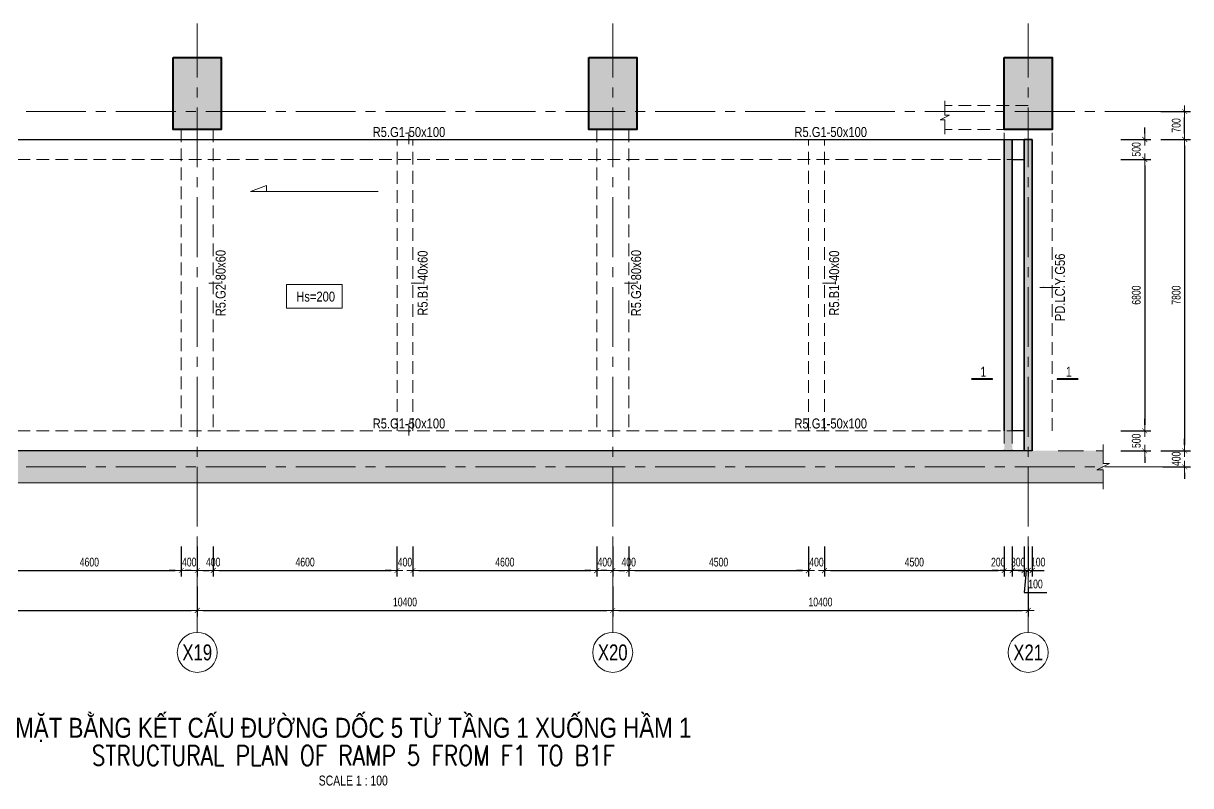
# Model space of a CAD drawing. Header units: millimetres. Extents: x -172050 to 1089997, y 452920 to 1051687.
# Drawn here: x 519257 to 548476, y 516154 to 535248 of the extents above; entities that cross this region are included whole.
import ezdxf
from ezdxf.enums import TextEntityAlignment as Align

# ---------------------------------------------------------------- set-up
doc = ezdxf.new("R2010")
doc.units = ezdxf.units.MM
doc.header["$MEASUREMENT"] = 0
for name, pattern in [('CENTER2', [1.125, 0.75, -0.125, 0.125, -0.125]), ('HIDDEN2', [4.7625, 3.175, -1.5875]), ('POD_Grid$0$CENTER2', [1.125, 0.75, -0.125, 0.125, -0.125])]:
    doc.linetypes.add(name, pattern=pattern)
doc.layers.get('Defpoints').update_dxf_attribs({"color": 151, "lineweight": 9})
doc.layers.add('-L-A_OUTLINE', color=2, linetype='Continuous')
for name, color, linetype, lineweight in [('HT_1F$0$NDC_S-COLUMN', 4, 'Continuous', 40), ('HT_1F$0$NDC_S_HATCH COLUMN AND WALL', 251, 'Continuous', 13), ('NDC_S_ANNO', 7, 'Continuous', 20), ('NDC_S_AXIS', 5, 'CENTER2', 13), ('NDC_S_BEAM', 3, 'HIDDEN2', 20), ('NDC_S_CONTINUOUS', 3, 'Continuous', 20), ('NDC_S_DIM', 1, 'Continuous', 15), ('NDC_S_ENG TITLE', 3, 'Continuous', 20), ('NDC_S_HATCH MATERIAL', 8, 'Continuous', 13), ('NDC_S_LEADER', 1, 'Continuous', 15), ('NDC_S_SYMBOL', 1, 'Continuous', 15), ('NDC_S_TEXT SYMBOL', 7, 'Continuous', 20), ('NDC_S_VN TEXT', 7, 'Continuous', 20), ('NDC_S_VN TITLE', 6, 'Continuous', 35), ('OF_Diaphram wall$0$NDC_S_WALL', 6, 'Continuous', 35), ('POD_Grid$0$NDC_S_AXIS', 5, 'POD_Grid$0$CENTER2', 13), ('Vach dung 1F$0$NDC_S_CONTINUOUS', 3, 'Continuous', 20)]:
    doc.layers.add(name, color=color, linetype=linetype, lineweight=lineweight)
doc.styles.add('ARIAL', font='arial.ttf', dxfattribs={"width": 0.8})
doc.styles.add('NDC_ANNO', font='', dxfattribs={"width": 0.8})
doc.styles.add('NDC_DIM', font='', dxfattribs={"width": 0.75})
doc.styles.add('NDC_EN TXT', font='romans.shx', dxfattribs={"width": 0.8})
doc.styles.add('NDC_VIE TXT', font='arial.ttf', dxfattribs={"width": 0.8})
doc.styles.get('NDC_ANNO').set_extended_font_data('Dotum')
doc.styles.get('NDC_DIM').set_extended_font_data('Dotum')
doc.dimstyles.new('NDC_dim_100', dxfattribs={"dimscale": 100, "dimtxt": 2.2, "dimasz": 1.5, "dimexe": 1.5, "dimexo": 2.5, "dimgap": 1, "dimtad": 1, "dimdec": 0, "dimzin": 0, "dimdsep": 46, "dimtxsty": 'NDC_DIM', "dimblk": 'DIMMARK', "dimcen": 0.09, "dimdle": 1.2, "dimclrd": 1, "dimclre": 1, "dimclrt": 3, "dimadec": 0, "dimazin": 0, "dimtfac": 1, "dimtdec": 0, "dimtix": 1, "dimtofl": 0, "dimtmove": 0, "dimatfit": 3, "dimfxl": 6, "dimfxlon": 1, "dimtolj": 1, "dimtzin": 0, "dimarcsym": 0})
doc.dimstyles.new('NDC_dim_iso', dxfattribs={"dimtxt": 2.2, "dimasz": 1, "dimexe": 1.5, "dimexo": 2.5, "dimgap": 1, "dimtad": 1, "dimdec": 0, "dimzin": 0, "dimdsep": 46, "dimtxsty": 'NDC_DIM', "dimblk": 'DIMMARK', "dimcen": 0.09, "dimdle": 1.2, "dimclrd": 1, "dimclre": 1, "dimclrt": 3, "dimadec": 0, "dimazin": 0, "dimtfac": 1, "dimtdec": 0, "dimtix": 1, "dimtofl": 0, "dimtmove": 0, "dimatfit": 3, "dimfxl": 6, "dimfxlon": 1, "dimtolj": 1, "dimtzin": 0, "dimarcsym": 0})

# ---------------------------------------------------------------- blocks, each defined once
blk = doc.blocks.new('DIMMARK')
at = {"layer": 'NDC_S_DIM', "color": 1}
blk.add_line((-1.5, 0), (1, 0), dxfattribs=at)
at = {"layer": 'NDC_S_DIM', "color": 2, "const_width": 0.1}
blk.add_lwpolyline([(-0.42, -0.42), (0.42, 0.42)], dxfattribs=at)
blk = doc.blocks.new('*D973')
at = {"layer": 'Defpoints', "color": 0, "transparency": 16777216}
for p in [(518610, 525041), (523210, 525041), (523210, 521543)]:
    blk.add_point(p, dxfattribs=at)
at = {"layer": 'NDC_S_DIM', "color": 1, "lineweight": -2, "transparency": 16777216}
for p, q in [((518610, 522143), (518610, 521393)), ((523210, 522143), (523210, 521393)), ((518760, 521543), (523060, 521543))]:
    blk.add_line(p, q, dxfattribs=at)
at = {"layer": 'NDC_S_DIM', "color": 1, "lineweight": -2, "transparency": 16777216, "xscale": 150, "yscale": 150, "zscale": 150, "rotation": 180}
blk.add_blockref('DIMMARK', (518610, 521543), dxfattribs=at)
at = {"layer": 'NDC_S_DIM', "color": 1, "lineweight": -2, "transparency": 16777216, "xscale": 150, "yscale": 150, "zscale": 150}
blk.add_blockref('DIMMARK', (523210, 521543), dxfattribs=at)
at = {"layer": 'NDC_S_DIM', "color": 3, "transparency": 16777216, "insert": (520910, 521753), "char_height": 220, "attachment_point": 5, "style": 'NDC_DIM'}
blk.add_mtext('\\A1;4600', dxfattribs=at)
blk = doc.blocks.new('*D974')
at = {"layer": 'Defpoints', "color": 0, "transparency": 16777216}
for p in [(523210, 525041), (523610, 525041), (523610, 521543)]:
    blk.add_point(p, dxfattribs=at)
at = {"layer": 'NDC_S_DIM', "color": 1, "lineweight": -2, "transparency": 16777216}
for p, q in [((523210, 522143), (523210, 521393)), ((523610, 522143), (523610, 521393)), ((523060, 521543), (522910, 521543)), ((523760, 521543), (523910, 521543))]:
    blk.add_line(p, q, dxfattribs=at)
at = {"layer": 'NDC_S_DIM', "color": 1, "lineweight": -2, "transparency": 16777216, "xscale": 150, "yscale": 150, "zscale": 150}
blk.add_blockref('DIMMARK', (523210, 521543), dxfattribs=at)
at = {"layer": 'NDC_S_DIM', "color": 1, "lineweight": -2, "transparency": 16777216, "xscale": 150, "yscale": 150, "zscale": 150, "rotation": 180}
blk.add_blockref('DIMMARK', (523610, 521543), dxfattribs=at)
at = {"layer": 'NDC_S_DIM', "color": 3, "transparency": 16777216, "insert": (523410, 521753), "char_height": 220, "attachment_point": 5, "style": 'NDC_DIM'}
blk.add_mtext('\\A1;400', dxfattribs=at)
blk = doc.blocks.new('*D927')
at = {"layer": 'Defpoints', "color": 0, "transparency": 16777216}
for p in [(523610, 525041), (524010, 525041), (524010, 521543)]:
    blk.add_point(p, dxfattribs=at)
at = {"layer": 'NDC_S_DIM', "color": 1, "lineweight": -2, "transparency": 16777216}
for p, q in [((523610, 522143), (523610, 521393)), ((524010, 522143), (524010, 521393)), ((523460, 521543), (523310, 521543)), ((524160, 521543), (524310, 521543))]:
    blk.add_line(p, q, dxfattribs=at)
at = {"layer": 'NDC_S_DIM', "color": 1, "lineweight": -2, "transparency": 16777216, "xscale": 150, "yscale": 150, "zscale": 150}
blk.add_blockref('DIMMARK', (523610, 521543), dxfattribs=at)
at = {"layer": 'NDC_S_DIM', "color": 1, "lineweight": -2, "transparency": 16777216, "xscale": 150, "yscale": 150, "zscale": 150, "rotation": 180}
blk.add_blockref('DIMMARK', (524010, 521543), dxfattribs=at)
at = {"layer": 'NDC_S_DIM', "color": 3, "transparency": 16777216, "insert": (524010, 521753), "char_height": 220, "attachment_point": 5, "style": 'NDC_DIM'}
blk.add_mtext('\\A1;400', dxfattribs=at)
blk = doc.blocks.new('*D928')
at = {"layer": 'Defpoints', "color": 0, "transparency": 16777216}
for p in [(524010, 525041), (528610, 525041), (528610, 521543)]:
    blk.add_point(p, dxfattribs=at)
at = {"layer": 'NDC_S_DIM', "color": 1, "lineweight": -2, "transparency": 16777216}
for p, q in [((524010, 522143), (524010, 521393)), ((528610, 522143), (528610, 521393)), ((524160, 521543), (528460, 521543))]:
    blk.add_line(p, q, dxfattribs=at)
at = {"layer": 'NDC_S_DIM', "color": 1, "lineweight": -2, "transparency": 16777216, "xscale": 150, "yscale": 150, "zscale": 150, "rotation": 180}
blk.add_blockref('DIMMARK', (524010, 521543), dxfattribs=at)
at = {"layer": 'NDC_S_DIM', "color": 1, "lineweight": -2, "transparency": 16777216, "xscale": 150, "yscale": 150, "zscale": 150}
blk.add_blockref('DIMMARK', (528610, 521543), dxfattribs=at)
at = {"layer": 'NDC_S_DIM', "color": 3, "transparency": 16777216, "insert": (526310, 521753), "char_height": 220, "attachment_point": 5, "style": 'NDC_DIM'}
blk.add_mtext('\\A1;4600', dxfattribs=at)
blk = doc.blocks.new('*D929')
at = {"layer": 'Defpoints', "color": 0, "transparency": 16777216}
for p in [(528610, 525041), (529010, 525041), (529010, 521543)]:
    blk.add_point(p, dxfattribs=at)
at = {"layer": 'NDC_S_DIM', "color": 1, "lineweight": -2, "transparency": 16777216}
for p, q in [((528610, 522143), (528610, 521393)), ((529010, 522143), (529010, 521393)), ((528460, 521543), (528310, 521543)), ((529160, 521543), (529310, 521543))]:
    blk.add_line(p, q, dxfattribs=at)
at = {"layer": 'NDC_S_DIM', "color": 1, "lineweight": -2, "transparency": 16777216, "xscale": 150, "yscale": 150, "zscale": 150}
blk.add_blockref('DIMMARK', (528610, 521543), dxfattribs=at)
at = {"layer": 'NDC_S_DIM', "color": 1, "lineweight": -2, "transparency": 16777216, "xscale": 150, "yscale": 150, "zscale": 150, "rotation": 180}
blk.add_blockref('DIMMARK', (529010, 521543), dxfattribs=at)
at = {"layer": 'NDC_S_DIM', "color": 3, "transparency": 16777216, "insert": (528810, 521753), "char_height": 220, "attachment_point": 5, "style": 'NDC_DIM'}
blk.add_mtext('\\A1;400', dxfattribs=at)
blk = doc.blocks.new('*D930')
at = {"layer": 'Defpoints', "color": 0, "transparency": 16777216}
for p in [(529010, 525041), (533610, 525041), (533610, 521543)]:
    blk.add_point(p, dxfattribs=at)
at = {"layer": 'NDC_S_DIM', "color": 1, "lineweight": -2, "transparency": 16777216}
for p, q in [((529010, 522143), (529010, 521393)), ((533610, 522143), (533610, 521393)), ((529160, 521543), (533460, 521543))]:
    blk.add_line(p, q, dxfattribs=at)
at = {"layer": 'NDC_S_DIM', "color": 1, "lineweight": -2, "transparency": 16777216, "xscale": 150, "yscale": 150, "zscale": 150, "rotation": 180}
blk.add_blockref('DIMMARK', (529010, 521543), dxfattribs=at)
at = {"layer": 'NDC_S_DIM', "color": 1, "lineweight": -2, "transparency": 16777216, "xscale": 150, "yscale": 150, "zscale": 150}
blk.add_blockref('DIMMARK', (533610, 521543), dxfattribs=at)
at = {"layer": 'NDC_S_DIM', "color": 3, "transparency": 16777216, "insert": (531310, 521753), "char_height": 220, "attachment_point": 5, "style": 'NDC_DIM'}
blk.add_mtext('\\A1;4600', dxfattribs=at)
blk = doc.blocks.new('*D931')
at = {"layer": 'Defpoints', "color": 0, "transparency": 16777216}
for p in [(533610, 525041), (534010, 525045), (534010, 521543)]:
    blk.add_point(p, dxfattribs=at)
at = {"layer": 'NDC_S_DIM', "color": 1, "lineweight": -2, "transparency": 16777216}
for p, q in [((533610, 522143), (533610, 521393)), ((534010, 522143), (534010, 521393)), ((533460, 521543), (533310, 521543)), ((534160, 521543), (534310, 521543))]:
    blk.add_line(p, q, dxfattribs=at)
at = {"layer": 'NDC_S_DIM', "color": 1, "lineweight": -2, "transparency": 16777216, "xscale": 150, "yscale": 150, "zscale": 150}
blk.add_blockref('DIMMARK', (533610, 521543), dxfattribs=at)
at = {"layer": 'NDC_S_DIM', "color": 1, "lineweight": -2, "transparency": 16777216, "xscale": 150, "yscale": 150, "zscale": 150, "rotation": 180}
blk.add_blockref('DIMMARK', (534010, 521543), dxfattribs=at)
at = {"layer": 'NDC_S_DIM', "color": 3, "transparency": 16777216, "insert": (533810, 521753), "char_height": 220, "attachment_point": 5, "style": 'NDC_DIM'}
blk.add_mtext('\\A1;400', dxfattribs=at)
blk = doc.blocks.new('*D932')
at = {"layer": 'Defpoints', "color": 0, "transparency": 16777216}
for p in [(534010, 525045), (534410, 525041), (534410, 521543)]:
    blk.add_point(p, dxfattribs=at)
at = {"layer": 'NDC_S_DIM', "color": 1, "lineweight": -2, "transparency": 16777216}
for p, q in [((534010, 522143), (534010, 521393)), ((534410, 522143), (534410, 521393)), ((533860, 521543), (533710, 521543)), ((534560, 521543), (534710, 521543))]:
    blk.add_line(p, q, dxfattribs=at)
at = {"layer": 'NDC_S_DIM', "color": 1, "lineweight": -2, "transparency": 16777216, "xscale": 150, "yscale": 150, "zscale": 150}
blk.add_blockref('DIMMARK', (534010, 521543), dxfattribs=at)
at = {"layer": 'NDC_S_DIM', "color": 1, "lineweight": -2, "transparency": 16777216, "xscale": 150, "yscale": 150, "zscale": 150, "rotation": 180}
blk.add_blockref('DIMMARK', (534410, 521543), dxfattribs=at)
at = {"layer": 'NDC_S_DIM', "color": 3, "transparency": 16777216, "insert": (534410, 521753), "char_height": 220, "attachment_point": 5, "style": 'NDC_DIM'}
blk.add_mtext('\\A1;400', dxfattribs=at)
blk = doc.blocks.new('*D933')
at = {"layer": 'Defpoints', "color": 0, "transparency": 16777216}
for p in [(534410, 525041), (538910, 525041), (538910, 521543)]:
    blk.add_point(p, dxfattribs=at)
at = {"layer": 'NDC_S_DIM', "color": 1, "lineweight": -2, "transparency": 16777216}
for p, q in [((534410, 522143), (534410, 521393)), ((538910, 522143), (538910, 521393)), ((534560, 521543), (538760, 521543))]:
    blk.add_line(p, q, dxfattribs=at)
at = {"layer": 'NDC_S_DIM', "color": 1, "lineweight": -2, "transparency": 16777216, "xscale": 150, "yscale": 150, "zscale": 150, "rotation": 180}
blk.add_blockref('DIMMARK', (534410, 521543), dxfattribs=at)
at = {"layer": 'NDC_S_DIM', "color": 1, "lineweight": -2, "transparency": 16777216, "xscale": 150, "yscale": 150, "zscale": 150}
blk.add_blockref('DIMMARK', (538910, 521543), dxfattribs=at)
at = {"layer": 'NDC_S_DIM', "color": 3, "transparency": 16777216, "insert": (536660, 521753), "char_height": 220, "attachment_point": 5, "style": 'NDC_DIM'}
blk.add_mtext('\\A1;4500', dxfattribs=at)
blk = doc.blocks.new('*D934')
at = {"layer": 'Defpoints', "color": 0, "transparency": 16777216}
for p in [(538910, 525041), (539310, 525041), (539310, 521543)]:
    blk.add_point(p, dxfattribs=at)
at = {"layer": 'NDC_S_DIM', "color": 1, "lineweight": -2, "transparency": 16777216}
for p, q in [((538910, 522143), (538910, 521393)), ((539310, 522143), (539310, 521393)), ((538760, 521543), (538610, 521543)), ((539460, 521543), (539610, 521543))]:
    blk.add_line(p, q, dxfattribs=at)
at = {"layer": 'NDC_S_DIM', "color": 1, "lineweight": -2, "transparency": 16777216, "xscale": 150, "yscale": 150, "zscale": 150}
blk.add_blockref('DIMMARK', (538910, 521543), dxfattribs=at)
at = {"layer": 'NDC_S_DIM', "color": 1, "lineweight": -2, "transparency": 16777216, "xscale": 150, "yscale": 150, "zscale": 150, "rotation": 180}
blk.add_blockref('DIMMARK', (539310, 521543), dxfattribs=at)
at = {"layer": 'NDC_S_DIM', "color": 3, "transparency": 16777216, "insert": (539110, 521753), "char_height": 220, "attachment_point": 5, "style": 'NDC_DIM'}
blk.add_mtext('\\A1;400', dxfattribs=at)
blk = doc.blocks.new('*D914')
at = {"layer": 'Defpoints', "color": 0, "transparency": 16777216}
for p in [(513210, 524141), (523610, 523468), (523610, 520543)]:
    blk.add_point(p, dxfattribs=at)
at = {"layer": 'NDC_S_DIM', "color": 1, "lineweight": -2, "transparency": 16777216}
for p, q in [((513210, 521143), (513210, 520393)), ((523610, 521143), (523610, 520393)), ((513360, 520543), (523460, 520543))]:
    blk.add_line(p, q, dxfattribs=at)
at = {"layer": 'NDC_S_DIM', "color": 1, "lineweight": -2, "transparency": 16777216, "xscale": 150, "yscale": 150, "zscale": 150, "rotation": 180}
blk.add_blockref('DIMMARK', (513210, 520543), dxfattribs=at)
at = {"layer": 'NDC_S_DIM', "color": 1, "lineweight": -2, "transparency": 16777216, "xscale": 150, "yscale": 150, "zscale": 150}
blk.add_blockref('DIMMARK', (523610, 520543), dxfattribs=at)
at = {"layer": 'NDC_S_DIM', "color": 3, "transparency": 16777216, "insert": (518410, 520753), "char_height": 220, "attachment_point": 5, "style": 'NDC_DIM'}
blk.add_mtext('\\A1;10400', dxfattribs=at)
blk = doc.blocks.new('*D915')
at = {"layer": 'Defpoints', "color": 0, "transparency": 16777216}
for p in [(523610, 523468), (534010, 523468), (534010, 520543)]:
    blk.add_point(p, dxfattribs=at)
at = {"layer": 'NDC_S_DIM', "color": 1, "lineweight": -2, "transparency": 16777216}
for p, q in [((523610, 521143), (523610, 520393)), ((534010, 521143), (534010, 520393)), ((523760, 520543), (533860, 520543))]:
    blk.add_line(p, q, dxfattribs=at)
at = {"layer": 'NDC_S_DIM', "color": 1, "lineweight": -2, "transparency": 16777216, "xscale": 150, "yscale": 150, "zscale": 150, "rotation": 180}
blk.add_blockref('DIMMARK', (523610, 520543), dxfattribs=at)
at = {"layer": 'NDC_S_DIM', "color": 1, "lineweight": -2, "transparency": 16777216, "xscale": 150, "yscale": 150, "zscale": 150}
blk.add_blockref('DIMMARK', (534010, 520543), dxfattribs=at)
at = {"layer": 'NDC_S_DIM', "color": 3, "transparency": 16777216, "insert": (528810, 520753), "char_height": 220, "attachment_point": 5, "style": 'NDC_DIM'}
blk.add_mtext('\\A1;10400', dxfattribs=at)
blk = doc.blocks.new('*D916')
at = {"layer": 'Defpoints', "color": 0, "transparency": 16777216}
for p in [(534010, 523468), (544410, 523468), (544410, 520543)]:
    blk.add_point(p, dxfattribs=at)
at = {"layer": 'NDC_S_DIM', "color": 1, "lineweight": -2, "transparency": 16777216}
for p, q in [((534010, 521143), (534010, 520393)), ((544410, 521143), (544410, 520393)), ((534160, 520543), (544260, 520543))]:
    blk.add_line(p, q, dxfattribs=at)
at = {"layer": 'NDC_S_DIM', "color": 1, "lineweight": -2, "transparency": 16777216, "xscale": 150, "yscale": 150, "zscale": 150, "rotation": 180}
blk.add_blockref('DIMMARK', (534010, 520543), dxfattribs=at)
at = {"layer": 'NDC_S_DIM', "color": 1, "lineweight": -2, "transparency": 16777216, "xscale": 150, "yscale": 150, "zscale": 150}
blk.add_blockref('DIMMARK', (544410, 520543), dxfattribs=at)
at = {"layer": 'NDC_S_DIM', "color": 3, "transparency": 16777216, "insert": (539210, 520753), "char_height": 220, "attachment_point": 5, "style": 'NDC_DIM'}
blk.add_mtext('\\A1;10400', dxfattribs=at)
blk = doc.blocks.new('*U165')
at = {"layer": 'NDC_S_SYMBOL'}
blk.add_line((0, 5), (0, 9), dxfattribs=at)
blk.add_circle((0, 0), 5, dxfattribs=at)
at = {"layer": 'NDC_S_TEXT SYMBOL', "color": 7, "style": 'NDC_ANNO', "width": 0.8}
blk.add_attdef('GRID', text='', height=4, dxfattribs=at).set_placement((0, 0), align=Align.MIDDLE)
blk = doc.blocks.new('*D917')
at = {"layer": 'Defpoints', "color": 0, "transparency": 16777216}
for p in [(543251, 532341), (543338, 531841), (547326, 531841)]:
    blk.add_point(p, dxfattribs=at)
at = {"layer": 'NDC_S_DIM', "color": 1, "lineweight": -2, "transparency": 16777216}
for p, q in [((547326, 532491), (547326, 532641)), ((546726, 532341), (547476, 532341)), ((546726, 531841), (547476, 531841)), ((547326, 531691), (547326, 531541))]:
    blk.add_line(p, q, dxfattribs=at)
at = {"layer": 'NDC_S_DIM', "color": 1, "lineweight": -2, "transparency": 16777216, "xscale": 150, "yscale": 150, "zscale": 150}
for p, rotation in [((547326, 532341), 270), ((547326, 531841), 90)]:
    blk.add_blockref('DIMMARK', p, dxfattribs=dict(at, rotation=rotation))
at = {"layer": 'NDC_S_DIM', "color": 3, "transparency": 16777216, "insert": (547116, 532091), "char_height": 220, "attachment_point": 5, "rotation": 90, "style": 'NDC_DIM'}
blk.add_mtext('\\A1;500', dxfattribs=at)
blk = doc.blocks.new('*D918')
at = {"layer": 'Defpoints', "color": 0, "transparency": 16777216}
for p in [(543338, 531841), (543338, 525041), (547326, 525041)]:
    blk.add_point(p, dxfattribs=at)
at = {"layer": 'NDC_S_DIM', "color": 1, "lineweight": -2, "transparency": 16777216}
for p, q in [((546726, 531841), (547476, 531841)), ((547326, 531691), (547326, 525191)), ((546726, 525041), (547476, 525041))]:
    blk.add_line(p, q, dxfattribs=at)
at = {"layer": 'NDC_S_DIM', "color": 1, "lineweight": -2, "transparency": 16777216, "xscale": 150, "yscale": 150, "zscale": 150}
for p, rotation in [((547326, 531841), 90), ((547326, 525041), 270)]:
    blk.add_blockref('DIMMARK', p, dxfattribs=dict(at, rotation=rotation))
at = {"layer": 'NDC_S_DIM', "color": 3, "transparency": 16777216, "insert": (547116, 528441), "char_height": 220, "attachment_point": 5, "rotation": 90, "style": 'NDC_DIM'}
blk.add_mtext('\\A1;6800', dxfattribs=at)
blk = doc.blocks.new('*D919')
at = {"layer": 'Defpoints', "color": 0, "transparency": 16777216}
for p in [(543338, 525041), (543338, 524541), (547326, 524541)]:
    blk.add_point(p, dxfattribs=at)
at = {"layer": 'NDC_S_DIM', "color": 1, "lineweight": -2, "transparency": 16777216}
for p, q in [((547326, 525191), (547326, 525341)), ((546726, 525041), (547476, 525041)), ((546726, 524541), (547476, 524541)), ((547326, 524391), (547326, 524241))]:
    blk.add_line(p, q, dxfattribs=at)
at = {"layer": 'NDC_S_DIM', "color": 1, "lineweight": -2, "transparency": 16777216, "xscale": 150, "yscale": 150, "zscale": 150}
for p, rotation in [((547326, 525041), 270), ((547326, 524541), 90)]:
    blk.add_blockref('DIMMARK', p, dxfattribs=dict(at, rotation=rotation))
at = {"layer": 'NDC_S_DIM', "color": 3, "transparency": 16777216, "insert": (547116, 524791), "char_height": 220, "attachment_point": 5, "rotation": 90, "style": 'NDC_DIM'}
blk.add_mtext('\\A1;500', dxfattribs=at)
blk = doc.blocks.new('*D920')
at = {"layer": 'Defpoints', "color": 0, "transparency": 16777216}
for p in [(543338, 532341), (543338, 524541), (548326, 524541)]:
    blk.add_point(p, dxfattribs=at)
at = {"layer": 'NDC_S_DIM', "color": 1, "lineweight": -2, "transparency": 16777216}
for p, q in [((547726, 532341), (548476, 532341)), ((548326, 532191), (548326, 524691)), ((547726, 524541), (548476, 524541))]:
    blk.add_line(p, q, dxfattribs=at)
at = {"layer": 'NDC_S_DIM', "color": 1, "lineweight": -2, "transparency": 16777216, "xscale": 150, "yscale": 150, "zscale": 150}
for p, rotation in [((548326, 532341), 90), ((548326, 524541), 270)]:
    blk.add_blockref('DIMMARK', p, dxfattribs=dict(at, rotation=rotation))
at = {"layer": 'NDC_S_DIM', "color": 3, "transparency": 16777216, "insert": (548116, 528441), "char_height": 220, "attachment_point": 5, "rotation": 90, "style": 'NDC_DIM'}
blk.add_mtext('\\A1;7800', dxfattribs=at)
blk = doc.blocks.new('*D925')
at = {"layer": 'Defpoints', "color": 0, "transparency": 16777216}
for p in [(547231, 533041), (548326, 533041), (543338, 532341)]:
    blk.add_point(p, dxfattribs=at)
at = {"layer": 'NDC_S_DIM', "color": 1, "lineweight": -2, "transparency": 16777216}
for p, q in [((547726, 533041), (548476, 533041)), ((548326, 532491), (548326, 532891)), ((547726, 532341), (548476, 532341))]:
    blk.add_line(p, q, dxfattribs=at)
at = {"layer": 'NDC_S_DIM', "color": 1, "lineweight": -2, "transparency": 16777216, "xscale": 150, "yscale": 150, "zscale": 150}
for p, rotation in [((548326, 533041), 90), ((548326, 532341), 270)]:
    blk.add_blockref('DIMMARK', p, dxfattribs=dict(at, rotation=rotation))
at = {"layer": 'NDC_S_DIM', "color": 3, "transparency": 16777216, "insert": (548116, 532691), "char_height": 220, "attachment_point": 5, "rotation": 90, "style": 'NDC_DIM'}
blk.add_mtext('\\A1;700', dxfattribs=at)
blk = doc.blocks.new('*D926')
at = {"layer": 'Defpoints', "color": 0, "transparency": 16777216}
for p in [(543338, 524541), (547529, 524141), (548326, 524141)]:
    blk.add_point(p, dxfattribs=at)
at = {"layer": 'NDC_S_DIM', "color": 1, "lineweight": -2, "transparency": 16777216}
for p, q in [((548326, 524691), (548326, 524841)), ((547726, 524541), (548476, 524541)), ((547779, 524141), (548476, 524141)), ((548326, 523991), (548326, 523841))]:
    blk.add_line(p, q, dxfattribs=at)
at = {"layer": 'NDC_S_DIM', "color": 1, "lineweight": -2, "transparency": 16777216, "xscale": 150, "yscale": 150, "zscale": 150}
for p, rotation in [((548326, 524541), 270), ((548326, 524141), 90)]:
    blk.add_blockref('DIMMARK', p, dxfattribs=dict(at, rotation=rotation))
at = {"layer": 'NDC_S_DIM', "color": 3, "transparency": 16777216, "insert": (548116, 524341), "char_height": 220, "attachment_point": 5, "rotation": 90, "style": 'NDC_DIM'}
blk.add_mtext('\\A1;400', dxfattribs=at)
blk = doc.blocks.new('HT_1F$0$cot')
at = {"layer": 'HT_1F$0$NDC_S_HATCH COLUMN AND WALL', "ltscale": 0.005}
h = blk.add_hatch(color=256, dxfattribs=at)
h.dxf.hatch_style = 1
h.paths.add_polyline_path([(-0.5, 0.5), (0.5, 0.5), (0.5, -0.5), (-0.5, -0.5)])
at = {"layer": 'HT_1F$0$NDC_S-COLUMN', "ltscale": 0.005}
blk.add_lwpolyline([(-0.5, 0.5), (0.5, 0.5), (0.5, -0.5), (-0.5, -0.5)], close=True, dxfattribs=at)
blk = doc.blocks.new('ram1')
at = {"layer": 'NDC_S_HATCH MATERIAL', "ltscale": 100}
h = blk.add_hatch(dxfattribs=at)
h.set_pattern_fill('BT-01', color=252, scale=30, style=0, pattern_type=2)
h.set_pattern_definition([(50, (-261754.3, 1177.81), (215.178055, -18.82564), [22.5, -247.5]), (355, (-261754.3, 1177.81), (-41.6254, 225.65764), [18, -198]), (100.4514, (-261736.38, 1176.25), (173.552815, 206.83186), [19.12206, -210.342634]), (46.1842, (-261754.3, 1237.81), (320.17231, -49.6557), [33.75, -371.25]), (96.6356, (-261727.63, 1233.68), (280.39881, 292.23536), [28.68309, -315.5139]), (351.1842, (-261754.3, 1237.8), (280.39858, 292.23558), [27, -297]), (21, (-261724.3, 1222.81), (179.072116, -120.785667), [22.5, -247.5]), (326, (-261724.3, 1222.81), (72.9946, 217.545014), [18, -198]), (71.4514, (-261709.39, 1212.75), (252.06679, 96.75915), [19.12206, -210.342634]), (37.5, (-261754.31, 1177.814), (3.647957, 99.868156), [0, -195.6, 0, -201, 0, -198.75]), (7.5, (-261754.31, 1177.81), (78.920861, 118.323514), [0, -114.6, 0, -191.1, 0, -75.75]), (327.5, (-261821.21, 1177.814), (160.146731, -6.7664615), [0, -75, 0, -234, 0, -310.5]), (317.5, (-261851.21, 1177.81), (174.95585, 30.031495), [0, -97.5, 0, -155.4, 0, -220.5]), (45, (-261754.31, 1177.81), (-90.156115, 90.156115), []), (45, (-261754.31, 1214.56), (-90.156115, 90.156115), [])])
h.paths.add_polyline_path([(198281, 532547), (198281, 533047), (198081, 533047), (198081, 532547), (198081, 525747), (198081, 525247), (198281, 525247), (198281, 525747)])
h = blk.add_hatch(dxfattribs=at)
h.set_pattern_fill('BT-01', color=252, scale=30, style=0, pattern_type=2)
h.set_pattern_definition([(50, (-261254.3, 1177.81), (215.178055, -18.82564), [22.5, -247.5]), (355, (-261254.3, 1177.81), (-41.6254, 225.65764), [18, -198]), (100.4514, (-261236.38, 1176.25), (173.552815, 206.83186), [19.12206, -210.342634]), (46.1842, (-261254.3, 1237.81), (320.17231, -49.6557), [33.75, -371.25]), (96.6356, (-261227.63, 1233.68), (280.39881, 292.23536), [28.68309, -315.5139]), (351.1842, (-261254.3, 1237.8), (280.39858, 292.23558), [27, -297]), (21, (-261224.3, 1222.81), (179.072116, -120.785667), [22.5, -247.5]), (326, (-261224.3, 1222.81), (72.9946, 217.545014), [18, -198]), (71.4514, (-261209.39, 1212.75), (252.06679, 96.75915), [19.12206, -210.342634]), (37.5, (-261254.31, 1177.814), (3.647957, 99.868156), [0, -195.6, 0, -201, 0, -198.75]), (7.5, (-261254.31, 1177.81), (78.920861, 118.323514), [0, -114.6, 0, -191.1, 0, -75.75]), (327.5, (-261321.21, 1177.814), (160.146731, -6.7664615), [0, -75, 0, -234, 0, -310.5]), (317.5, (-261351.21, 1177.81), (174.95585, 30.031495), [0, -97.5, 0, -155.4, 0, -220.5]), (45, (-261254.31, 1177.81), (-90.156115, 90.156115), []), (45, (-261254.31, 1214.56), (-90.156115, 90.156115), [])])
h.paths.add_polyline_path([(198781, 532547), (198781, 533047), (198581, 533047), (198581, 532547), (198581, 525747), (198581, 525247), (198781, 525247), (198781, 525747)])
at = {"layer": 'NDC_S_HATCH MATERIAL'}
h = blk.add_hatch(dxfattribs=at)
h.set_pattern_fill('BT-01', color=252, scale=30, style=0, pattern_type=2)
h.set_pattern_definition([(50, (-739829.33, 657260.06), (215.178055, -18.82564), [22.5, -247.5]), (355, (-739829.33, 657260.06), (-41.6254, 225.65764), [18, -198]), (100.4514, (-739811.4, 657258.5), (173.552815, 206.831863), [19.122057, -210.342634]), (46.1842, (-739829.33, 657320.06), (320.172315, -49.655704), [33.75, -371.25]), (96.6356, (-739802.65, 657315.92), (280.39881, 292.23536), [28.68309, -315.5139]), (351.1842, (-739829.33, 657320.06), (280.39858, 292.23558), [27, -297]), (21, (-739799.33, 657305.06), (179.072116, -120.785667), [22.5, -247.5]), (326, (-739799.33, 657305.06), (72.9946, 217.545014), [18, -198]), (71.4514, (-739784.4, 657295), (252.06679, 96.75915), [19.122057, -210.342634]), (37.5, (-739829.33, 657260.06), (3.6479566, 99.868156), [0, -195.6, 0, -201, 0, -198.75]), (7.5, (-739829.33, 657260.06), (78.920861, 118.323514), [0, -114.6, 0, -191.1, 0, -75.75]), (327.5, (-739896.23, 657260.06), (160.146731, -6.7664615), [0, -75, 0, -234, 0, -310.5]), (317.5, (-739926.23, 657260.06), (174.95585, 30.031495), [0, -97.5, 0, -155.4, 0, -220.5]), (45, (-739829.33, 657260.06), (-90.156115, 90.156115), []), (45, (-739829.33, 657296.81), (-90.156115, 90.156115), [])])
h.paths.add_polyline_path([(162505, 524767), (162505, 524447), (200559, 524447), (200559, 525247), (162505, 525247), (162505, 524927), (162665, 524927), (162345, 524767)])
at = {"layer": '-L-A_OUTLINE'}
for points in [[(163382, 533047), (198782, 533047), (198782, 525247), (163382, 525247)], [(198282, 532547), (198582, 532547), (198582, 525747), (198282, 525747)]]:
    blk.add_lwpolyline(points, close=True, dxfattribs=at)
at = {"layer": 'NDC_S_BEAM', "ltscale": 100}
for p, q in [((198682, 533897), (196594, 533897)), ((177482, 533297), (177482, 525747)), ((178282, 533297), (178282, 525747)), ((187882, 533297), (187882, 525747)), ((188682, 533297), (188682, 525747)), ((198682, 533297), (196594, 533297)), ((198082, 525747), (198082, 533297)), ((199282, 525747), (199282, 533297)), ((163382, 533047), (198582, 533047)), ((182882, 525747), (182882, 533047)), ((183282, 525747), (183282, 533047)), ((193182, 525747), (193182, 533047)), ((193582, 525747), (193582, 533047)), ((198082, 532547), (198082, 533047)), ((198282, 532547), (198282, 533047)), ((163382, 532547), (198582, 532547)), ((163382, 525747), (198582, 525747)), ((198082, 525747), (198082, 525247)), ((198282, 525747), (198282, 525247)), ((163382, 525247), (198582, 525247))]:
    blk.add_line(p, q, dxfattribs=at)
at = {"layer": 'NDC_S_BEAM', "ltscale": 200}
blk.add_line((199432, 525247), (200559, 525247), dxfattribs=at)
at = {"layer": 'NDC_S_CONTINUOUS', "ltscale": 200}
blk.add_line((162505, 525247), (177332, 525247), dxfattribs=at)
at = {"layer": 'NDC_S_LEADER'}
for points in [[(196594, 533177), (196594, 533537), (196474, 533537), (196714, 533657), (196594, 533657), (196594, 534017)], [(200559, 525407), (200559, 524927), (200719, 524927), (200399, 524767), (200559, 524767), (200559, 524287)]]:
    blk.add_lwpolyline(points, dxfattribs=at)
at = {"layer": 'OF_Diaphram wall$0$NDC_S_WALL', "ltscale": 200}
for p, q in [((198082, 525747), (198082, 533047)), ((198282, 525747), (198282, 533047)), ((198582, 525247), (198582, 533047)), ((198582, 533047), (198782, 533047)), ((198782, 525247), (198782, 533047))]:
    blk.add_line(p, q, dxfattribs=at)
at = {"layer": 'POD_Grid$0$NDC_S_AXIS', "ltscale": 2000}
for p, q in [((177882, 521099), (177882, 535954)), ((188282, 521099), (188282, 535954)), ((198682, 521098), (198682, 535954)), ((160096, 533747), (202713, 533747)), ((160096, 524847), (202717, 524847))]:
    blk.add_line(p, q, dxfattribs=at)
at = {"layer": 'Vach dung 1F$0$NDC_S_CONTINUOUS', "ltscale": 200}
blk.add_lwpolyline([(200559, 524447), (162505, 524447)], dxfattribs=at)
at = {"xscale": 1200, "yscale": 1800}
for p in [(177882, 534197), (188282, 534197), (198682, 534197)]:
    blk.add_blockref('HT_1F$0$cot', p, dxfattribs=at)
blk = doc.blocks.new('Drawing name_symbol')
at = {"layer": 'NDC_S_ENG TITLE', "style": 'NDC_EN TXT', "width": 0.8}
blk.add_attdef('SECTDET1', text='', height=5, dxfattribs=at).set_placement((0, 1.01), align=Align.CENTER)
at = {"layer": 'NDC_S_TEXT SYMBOL', "lineweight": 25, "style": 'NDC_ANNO', "width": 0.8}
blk.add_attdef('SSCALE', text='', height=2.5, dxfattribs=at).set_placement((0, -4), align=Align.CENTER)
at = {"layer": 'NDC_S_VN TITLE', "style": 'NDC_VIE TXT', "width": 0.8}
blk.add_attdef('SECTDET2', text='', height=5, dxfattribs=at).set_placement((0, 7.97), align=Align.CENTER)
blk = doc.blocks.new('*U185')
at = {"layer": 'NDC_S_ANNO', "color": 0, "linetype": 'ByBlock', "lineweight": -2}
blk.add_line((-4.36, 0), (1, 0), dxfattribs=at)
at = {"layer": 'NDC_S_ANNO', "ltscale": 0.005, "const_width": 0.5}
blk.add_lwpolyline([(1, 0), (-4.36, 0)], dxfattribs=at)
at = {"layer": 'NDC_S_TEXT SYMBOL', "linetype": 'ByBlock', "lineweight": -2, "style": 'NDC_ANNO', "width": 0.8}
blk.add_attdef('DETAIL', text='', height=2.5, dxfattribs=at).set_placement((-0.64, 1.82), align=Align.MIDDLE_RIGHT)
blk = doc.blocks.new('*D1090')
at = {"layer": 'Defpoints', "color": 0, "ltscale": 100, "transparency": 16777216}
for p in [(539310, 525041), (543810, 524541), (543810, 521543)]:
    blk.add_point(p, dxfattribs=at)
at = {"layer": 'NDC_S_DIM', "color": 1, "lineweight": -2, "ltscale": 100, "transparency": 16777216}
for p, q in [((539310, 522143), (539310, 521393)), ((543810, 522143), (543810, 521393)), ((539460, 521543), (543660, 521543))]:
    blk.add_line(p, q, dxfattribs=at)
at = {"layer": 'NDC_S_DIM', "color": 1, "lineweight": -2, "ltscale": 100, "transparency": 16777216, "xscale": 150, "yscale": 150, "zscale": 150, "rotation": 180}
blk.add_blockref('DIMMARK', (539310, 521543), dxfattribs=at)
at = {"layer": 'NDC_S_DIM', "color": 1, "lineweight": -2, "ltscale": 100, "transparency": 16777216, "xscale": 150, "yscale": 150, "zscale": 150}
blk.add_blockref('DIMMARK', (543810, 521543), dxfattribs=at)
at = {"layer": 'NDC_S_DIM', "color": 3, "ltscale": 100, "transparency": 16777216, "insert": (541560, 521753), "char_height": 220, "attachment_point": 5, "style": 'NDC_DIM'}
blk.add_mtext('\\A1;4500', dxfattribs=at)
blk = doc.blocks.new('*D1091')
at = {"layer": 'Defpoints', "color": 0, "ltscale": 100, "transparency": 16777216}
for p in [(543810, 524541), (544010, 524541), (544010, 521543)]:
    blk.add_point(p, dxfattribs=at)
at = {"layer": 'NDC_S_DIM', "color": 1, "lineweight": -2, "ltscale": 100, "transparency": 16777216}
for p, q in [((543810, 522143), (543810, 521393)), ((544010, 522143), (544010, 521393)), ((543660, 521543), (543510, 521543)), ((544160, 521543), (544310, 521543))]:
    blk.add_line(p, q, dxfattribs=at)
at = {"layer": 'NDC_S_DIM', "color": 1, "lineweight": -2, "ltscale": 100, "transparency": 16777216, "xscale": 150, "yscale": 150, "zscale": 150}
blk.add_blockref('DIMMARK', (543810, 521543), dxfattribs=at)
at = {"layer": 'NDC_S_DIM', "color": 1, "lineweight": -2, "ltscale": 100, "transparency": 16777216, "xscale": 150, "yscale": 150, "zscale": 150, "rotation": 180}
blk.add_blockref('DIMMARK', (544010, 521543), dxfattribs=at)
at = {"layer": 'NDC_S_DIM', "color": 3, "ltscale": 100, "transparency": 16777216, "insert": (543660, 521753), "char_height": 220, "attachment_point": 5, "style": 'NDC_DIM'}
blk.add_mtext('\\A1;200', dxfattribs=at)
blk = doc.blocks.new('*D1092')
at = {"layer": 'Defpoints', "color": 0, "ltscale": 100, "transparency": 16777216}
for p in [(544010, 524541), (544310, 524541), (544310, 521543)]:
    blk.add_point(p, dxfattribs=at)
at = {"layer": 'NDC_S_DIM', "color": 1, "lineweight": -2, "ltscale": 100, "transparency": 16777216}
for p, q in [((544010, 522143), (544010, 521393)), ((544310, 522143), (544310, 521393)), ((543860, 521543), (543710, 521543)), ((544460, 521543), (544610, 521543))]:
    blk.add_line(p, q, dxfattribs=at)
at = {"layer": 'NDC_S_DIM', "color": 1, "lineweight": -2, "ltscale": 100, "transparency": 16777216, "xscale": 150, "yscale": 150, "zscale": 150}
blk.add_blockref('DIMMARK', (544010, 521543), dxfattribs=at)
at = {"layer": 'NDC_S_DIM', "color": 1, "lineweight": -2, "ltscale": 100, "transparency": 16777216, "xscale": 150, "yscale": 150, "zscale": 150, "rotation": 180}
blk.add_blockref('DIMMARK', (544310, 521543), dxfattribs=at)
at = {"layer": 'NDC_S_DIM', "color": 3, "ltscale": 100, "transparency": 16777216, "insert": (544160, 521753), "char_height": 220, "attachment_point": 5, "style": 'NDC_DIM'}
blk.add_mtext('\\A1;300', dxfattribs=at)
blk = doc.blocks.new('*D1093')
at = {"layer": 'Defpoints', "color": 0, "ltscale": 100, "transparency": 16777216}
for p in [(544310, 524541), (544410, 524541), (544410, 521543)]:
    blk.add_point(p, dxfattribs=at)
at = {"layer": 'NDC_S_DIM', "color": 1, "lineweight": -2, "ltscale": 100, "transparency": 16777216}
for p, q in [((544310, 522143), (544310, 521393)), ((544410, 522143), (544410, 521393)), ((544160, 521543), (544010, 521543)), ((544360, 521543), (544310, 520994)), ((544310, 521543), (544410, 521543)), ((544560, 521543), (544710, 521543)), ((544310, 520994), (544875, 520994))]:
    blk.add_line(p, q, dxfattribs=at)
at = {"layer": 'NDC_S_DIM', "color": 1, "lineweight": -2, "ltscale": 100, "transparency": 16777216, "xscale": 150, "yscale": 150, "zscale": 150}
blk.add_blockref('DIMMARK', (544310, 521543), dxfattribs=at)
at = {"layer": 'NDC_S_DIM', "color": 1, "lineweight": -2, "ltscale": 100, "transparency": 16777216, "xscale": 150, "yscale": 150, "zscale": 150, "rotation": 180}
blk.add_blockref('DIMMARK', (544410, 521543), dxfattribs=at)
at = {"layer": 'NDC_S_DIM', "color": 3, "ltscale": 100, "transparency": 16777216, "insert": (544593, 521204), "char_height": 220, "attachment_point": 5, "style": 'NDC_DIM'}
blk.add_mtext('\\A1;100', dxfattribs=at)
blk = doc.blocks.new('*D1094')
at = {"layer": 'Defpoints', "color": 0, "ltscale": 100, "transparency": 16777216}
for p in [(544410, 524541), (544510, 524541), (544510, 521543)]:
    blk.add_point(p, dxfattribs=at)
at = {"layer": 'NDC_S_DIM', "color": 1, "lineweight": -2, "ltscale": 100, "transparency": 16777216}
for p, q in [((544410, 522143), (544410, 521393)), ((544510, 522143), (544510, 521393)), ((544260, 521543), (544110, 521543)), ((544660, 521543), (544810, 521543))]:
    blk.add_line(p, q, dxfattribs=at)
at = {"layer": 'NDC_S_DIM', "color": 1, "lineweight": -2, "ltscale": 100, "transparency": 16777216, "xscale": 150, "yscale": 150, "zscale": 150}
blk.add_blockref('DIMMARK', (544410, 521543), dxfattribs=at)
at = {"layer": 'NDC_S_DIM', "color": 1, "lineweight": -2, "ltscale": 100, "transparency": 16777216, "xscale": 150, "yscale": 150, "zscale": 150, "rotation": 180}
blk.add_blockref('DIMMARK', (544510, 521543), dxfattribs=at)
at = {"layer": 'NDC_S_DIM', "color": 3, "ltscale": 100, "transparency": 16777216, "insert": (544660, 521753), "char_height": 220, "attachment_point": 5, "style": 'NDC_DIM'}
blk.add_mtext('\\A1;100', dxfattribs=at)
blk = doc.blocks.new('*U219')
at = {"layer": 'NDC_S_ANNO', "ltscale": 0.8, "style": 'ARIAL', "width": 0.8, "flags": 1}
blk.add_attdef('CHU_THICH', text='', height=2.5, dxfattribs=at).set_placement((0, 0), align=Align.MIDDLE_CENTER)
at = {"layer": 'NDC_S_ANNO', "ltscale": 0.8, "style": 'ARIAL', "width": 0.8}
blk.add_attdef('TEN', text='', height=2.5, dxfattribs=at).set_placement((0, -5.02), align=Align.MIDDLE_CENTER)
at = {"layer": 'Defpoints'}
blk.add_leader([(0, 0), (0, -5.02)], dimstyle='NDC_dim_iso', override={"dimgap": 0.625, "dimtad": 0}, dxfattribs=at)
blk = doc.blocks.new('*U220')
at = {"layer": 'NDC_S_ANNO', "ltscale": 0.8, "style": 'ARIAL', "width": 0.8, "flags": 1}
blk.add_attdef('CHU_THICH', text='', height=2.5, dxfattribs=at).set_placement((0, 0), align=Align.MIDDLE_CENTER)
at = {"layer": 'NDC_S_ANNO', "ltscale": 0.8, "style": 'ARIAL', "width": 0.8}
blk.add_attdef('TEN', text='', height=2.5, dxfattribs=at).set_placement((0, -2.91), align=Align.MIDDLE_CENTER)
at = {"layer": 'Defpoints'}
blk.add_leader([(0, 0), (0, -2.91)], dimstyle='NDC_dim_iso', override={"dimgap": 0.625, "dimtad": 0}, dxfattribs=at)
blk = doc.blocks.new('*U179')
at = {"layer": 'NDC_S_ANNO', "ltscale": 0.8, "style": 'ARIAL', "width": 0.8}
blk.add_attdef('TEN', text='', height=2.5, dxfattribs=at).set_placement((0, 3), align=Align.MIDDLE_CENTER)
at = {"layer": 'NDC_S_ANNO', "ltscale": 0.8, "style": 'ARIAL', "width": 0.8, "flags": 1}
blk.add_attdef('CHU_THICH', text='', height=2.5, dxfattribs=at).set_placement((0, 0), align=Align.MIDDLE_CENTER)
at = {"layer": 'Defpoints'}
blk.add_leader([(0, 0), (0, 3)], dimstyle='NDC_dim_iso', override={"dimgap": 0.625, "dimtad": 0}, dxfattribs=at)

msp = doc.modelspace()

# ---------------------------------------------------------------- linework, layer by layer
at = {"layer": 'NDC_S_ANNO'}
msp.add_lwpolyline([(525345.8, 531035.6), (525345.8, 531185.6), (524945.8, 531035.6), (528137, 531035.6)], dxfattribs=at)
at = {"layer": 'NDC_S_DIM'}
msp.add_lwpolyline([(525842.1, 528710.2), (527236.4, 528710.2), (527236.4, 528111), (525842.1, 528111)], close=True, dxfattribs=at)

# ---------------------------------------------------------------- block references
at = {"layer": 'NDC_S_ANNO', "xscale": 100, "yscale": 100, "zscale": 100}
msp.add_blockref('Drawing name_symbol', (527515.3, 516557.6), dxfattribs=at).add_auto_attribs({'SECTDET1': 'STRUCTURAL PLAN OF RAMP 5 FROM F1 TO B1F', 'SECTDET2': 'MẶT BẰNG KẾT CẤU ĐƯỜNG DỐC 5 TỪ TẦNG 1 XUỐNG HẦM 1', 'SSCALE': 'SCALE 1 : 100'})
at = {"layer": 'NDC_S_AXIS', "xscale": 100, "yscale": 100, "zscale": 100}
for p, values in [((523609.9, 519492.7), {'GRID': 'X19'}), ((534009.9, 519492.8), {'GRID': 'X20'}), ((544409.9, 519492.7), {'GRID': 'X21'})]:
    msp.add_blockref('*U165', p, dxfattribs=at).add_auto_attribs(values)
at = {"layer": 'NDC_S_DIM'}
msp.add_blockref('ram1', (345728.2, -705.9), dxfattribs=at)
at = {"layer": 'NDC_S_SYMBOL', "xscale": 100, "yscale": 100, "zscale": 100}
for p in [(543423.4, 526338.7), (545562.6, 526338.7)]:
    msp.add_blockref('*U185', p, dxfattribs=at).add_auto_attribs({'DETAIL': '1'})
at = {"layer": 'NDC_S_VN TEXT', "xscale": 100, "yscale": 100, "zscale": 100}
for p in [(528909.9, 532225.7), (528909.9, 524925.7)]:
    msp.add_blockref('*U179', p, dxfattribs=at).add_auto_attribs({'TEN': 'R5.G1-50x100'})
at = {"layer": 'NDC_S_VN TEXT', "xscale": 100, "yscale": 100, "zscale": 100, "rotation": 90}
for p, values in [((523904.1, 528741.4), {'TEN': 'R5.G2-80x60'}), ((528961.4, 528741.4), {'TEN': 'R5.B1-40x60'}), ((534304.1, 528741.4), {'TEN': 'R5.G2-80x60'}), ((539261.4, 528741.4), {'TEN': 'R5.B1-40x60'})]:
    msp.add_blockref('*U220', p, dxfattribs=at).add_auto_attribs(values)
at = {"layer": 'NDC_S_VN TEXT', "color": 230, "xscale": 100, "yscale": 100, "zscale": 100, "rotation": 90}
msp.add_blockref('*U219', (544702.3, 528634.8), dxfattribs=at).add_auto_attribs({'TEN': 'PD.LC.Y.G56'})

# ---------------------------------------------------------------- texts
at = {"layer": 'NDC_S_ANNO', "style": 'ARIAL', "width": 0.8}
for p in [(539466.2, 532525.7), (539466.2, 525225.7)]:
    msp.add_text('R5.G1-50x100', height=250, dxfattribs=at).set_placement(p, align=Align.MIDDLE_CENTER)
at = {"layer": 'NDC_S_VN TEXT', "style": 'NDC_VIE TXT', "width": 0.8}
msp.add_text('Hs=200', height=250, dxfattribs=at).set_placement((526088.3, 528404.1), align=Align.MIDDLE_LEFT)

# ---------------------------------------------------------------- dimensions: what is measured, and where the dimension line sits
at = {"layer": 'NDC_S_DIM'}
for base, p1, p2, picture, middle in [((548326.2, 533041), (543337.5, 532341), (547231.2, 533041), '*D925', (548116, 532691)), ((547326.2, 531841), (543251.2, 532341), (543337.5, 531841), '*D917', (547116, 532091)), ((547326.2, 525041), (543337.5, 531841), (543337.5, 525041), '*D918', (547116, 528441)), ((547326.2, 524541), (543337.5, 525041), (543337.5, 524541), '*D919', (547116, 524791)), ((548326.2, 524141), (543337.5, 524541), (547529.1, 524141), '*D926', (548116, 524341))]:
    dim = msp.add_linear_dim(base=base, p1=p1, p2=p2, angle=90, dimstyle='NDC_dim_100', override={"dimtmove": 1}, dxfattribs=at)
    dim.commit()
    dim.dimension.update_dxf_attribs({"geometry": picture, "text_midpoint": middle})
dim = msp.add_linear_dim(base=(548326.2, 524541), p1=(543337.5, 532341), p2=(543337.5, 524541), angle=90, dimstyle='NDC_dim_100', dxfattribs=at)
dim.commit()
dim.dimension.update_dxf_attribs({"geometry": '*D920', "text_midpoint": (548116, 528441)})
for base, p1, p2, picture, middle in [((523209.9, 521542.7), (518609.9, 525041), (523209.9, 525041), '*D973', (520909.9, 521752.9)), ((523609.9, 521542.7), (523209.9, 525041), (523609.9, 525041), '*D974', (523409.9, 521752.9)), ((528609.9, 521542.7), (524009.9, 525041), (528609.9, 525041), '*D928', (526309.9, 521752.9)), ((529009.9, 521542.7), (528609.9, 525041), (529009.9, 525041), '*D929', (528809.9, 521752.9)), ((533609.9, 521542.7), (529009.9, 525041), (533609.9, 525041), '*D930', (531309.9, 521752.9)), ((534009.9, 521542.7), (533609.9, 525041), (534009.9, 525044.6), '*D931', (533809.9, 521752.9)), ((538909.9, 521542.7), (534409.9, 525041), (538909.9, 525041), '*D933', (536659.9, 521752.9)), ((539309.9, 521542.7), (538909.9, 525041), (539309.9, 525041), '*D934', (539109.9, 521752.9)), ((523609.9, 520542.7), (513209.9, 524141), (523609.9, 523467.8), '*D914', (518409.9, 520752.9)), ((534009.9, 520542.7), (523609.9, 523467.8), (534009.9, 523467.8), '*D915', (528809.9, 520752.9)), ((544409.9, 520542.7), (534009.9, 523467.8), (544409.9, 523467.8), '*D916', (539209.9, 520752.9))]:
    dim = msp.add_linear_dim(base=base, p1=p1, p2=p2, dimstyle='NDC_dim_100', override={"dimtmove": 1}, dxfattribs=at)
    dim.commit()
    dim.dimension.update_dxf_attribs({"geometry": picture, "text_midpoint": middle})
for base, p1, p2, picture, middle in [((524009.9, 521542.7), (523609.9, 525041), (524009.9, 525041), '*D927', (524009.9, 521542.7)), ((534409.9, 521542.7), (534009.9, 525044.6), (534409.9, 525041), '*D932', (534409.9, 521542.7))]:
    dim = msp.add_linear_dim(base=base, p1=p1, p2=p2, dimstyle='NDC_dim_100', override={"dimtmove": 1}, dxfattribs=at)
    dim.commit()
    dim.dimension.update_dxf_attribs({"geometry": picture, "text_midpoint": middle, "dimtype": 160})
at = {"layer": 'NDC_S_DIM', "ltscale": 100}
for base, p1, p2, picture, middle in [((543809.9, 521542.7), (539309.9, 525041), (543809.9, 524541), '*D1090', (541559.9, 521752.9)), ((544309.9, 521542.7), (544009.9, 524541), (544309.9, 524541), '*D1092', (544159.9, 521752.9))]:
    dim = msp.add_linear_dim(base=base, p1=p1, p2=p2, dimstyle='NDC_dim_100', override={"dimtmove": 1}, dxfattribs=at)
    dim.commit()
    dim.dimension.update_dxf_attribs({"geometry": picture, "text_midpoint": middle})
for base, p1, p2, picture, middle in [((544009.9, 521542.7), (543809.9, 524541), (544009.9, 524541), '*D1091', (543659.9, 521542.7)), ((544409.9, 521542.7), (544309.9, 524541), (544409.9, 524541), '*D1093', (544409.9, 520993.9)), ((544509.9, 521542.7), (544409.9, 524541), (544509.9, 524541), '*D1094', (544659.9, 521542.7))]:
    dim = msp.add_linear_dim(base=base, p1=p1, p2=p2, dimstyle='NDC_dim_100', override={"dimtmove": 1}, dxfattribs=at)
    dim.commit()
    dim.dimension.update_dxf_attribs({"geometry": picture, "text_midpoint": middle, "dimtype": 160})

doc.saveas('drawing.dxf')
